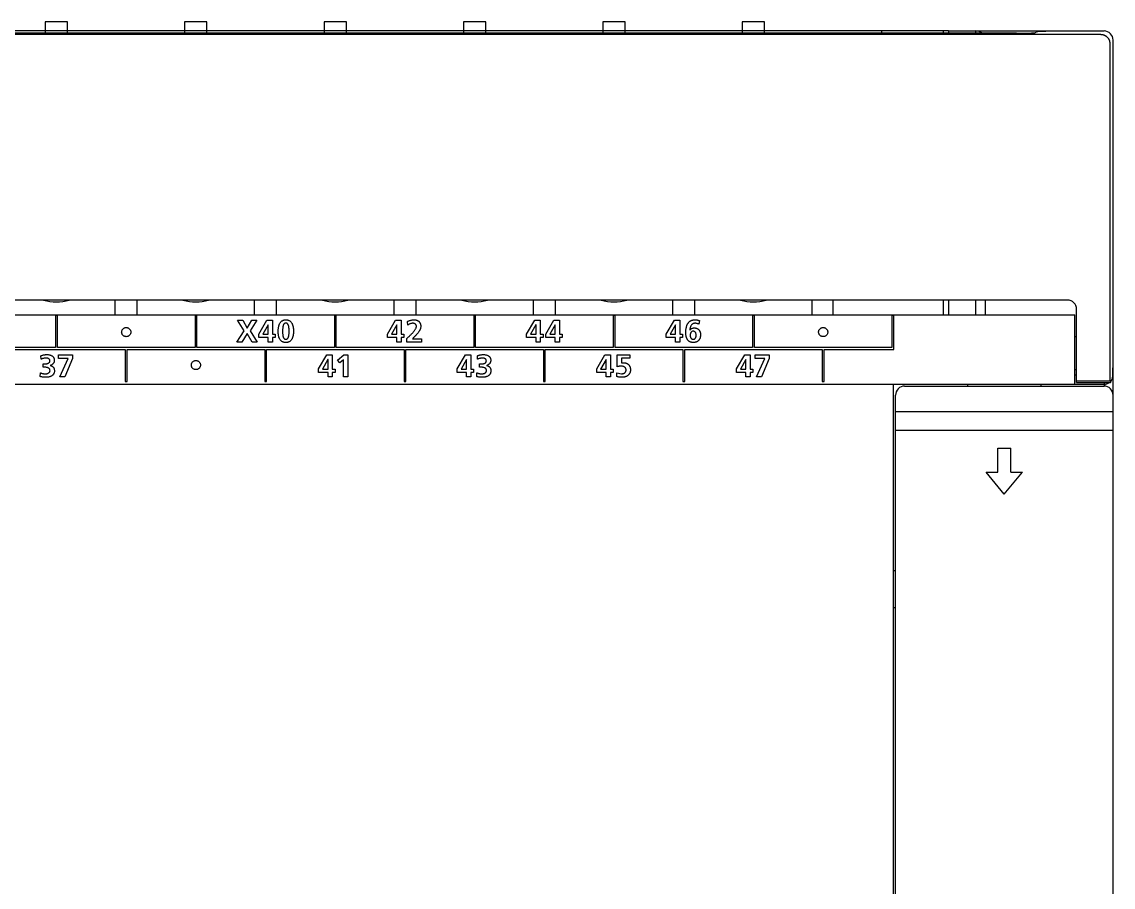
# Model space of a CAD drawing. Extents: x 147 to 432, y 261 to 358.
# Drawn here: x 372.7 to 432.4, y 308.7 to 356 of the extents above; entities that cross this region are included whole.
import ezdxf

# ---------------------------------------------------------------- set-up
doc = ezdxf.new("R2010")
doc.units = 0
doc.header["$MEASUREMENT"] = 0
doc.layers.get('0').update_dxf_attribs({"linetype": 'CONTINUOUS'})

msp = doc.modelspace()

# ---------------------------------------------------------------- linework, layer by layer
at = {"color": 7, "linetype": 'Continuous'}
for p, q in [((374.02553, 355.97723), (374.02553, 355.35939)), ((381.64553, 355.97723), (381.64553, 355.35939)), ((389.26553, 355.97723), (389.26553, 355.35939)), ((396.88553, 355.97723), (396.88553, 355.35939)), ((404.50553, 355.97723), (404.50553, 355.35939)), ((412.12553, 355.97723), (412.12553, 355.35939)), ((427.12073, 355.35939), (188.24033, 355.35939)), ((423.40552, 355.47723), (291.87553, 355.47723)), ((423.40553, 355.47723), (429.25447, 355.47723)), ((424.90553, 355.35939), (424.90553, 355.47723)), ((427.1207, 355.35938), (427.651636, 355.363395)), ((427.651636, 355.363395), (427.939155, 355.370537)), ((428.11936, 355.38421), (428.25586, 355.45242)), ((428.436065, 355.466086), (428.723584, 355.473231)), ((428.723584, 355.473231), (429.25447, 355.47726)), ((432.40553, 282.85494), (432.40553, 354.9774)), ((377.83553, 340.7772), (377.83553, 339.97721)), ((379.05553, 339.97721), (379.05553, 340.7772)), ((385.45553, 340.7772), (385.45553, 339.97721)), ((386.67553, 339.97721), (386.67553, 340.7772)), ((393.07553, 340.7772), (393.07553, 339.97721)), ((394.29553, 339.97721), (394.29553, 340.7772)), ((400.69553, 340.7772), (400.69553, 339.97721)), ((401.91553, 339.97721), (401.91553, 340.7772)), ((408.31553, 340.7772), (408.31553, 339.97721)), ((409.53553, 339.97721), (409.53553, 340.7772)), ((415.93553, 340.7772), (415.93553, 339.97721)), ((417.10553, 339.97721), (417.10553, 340.7772)), ((423.10553, 340.7772), (423.10553, 339.97721)), ((423.40553, 340.77723), (423.40553, 339.97723)), ((424.90553, 339.97723), (424.90553, 340.77723)), ((425.40553, 340.77723), (425.40553, 339.97723)), ((374.59351, 339.92695), (374.59351, 338.17684)), ((374.69342, 339.92695), (374.59351, 339.92695)), ((374.69342, 338.17684), (374.69342, 339.92695)), ((382.31328, 339.92695), (382.21337, 339.92695)), ((382.21337, 339.92695), (382.21337, 338.17667)), ((382.31328, 338.17667), (382.31328, 339.92695)), ((384.89986, 339.10202), (384.5426, 339.67718)), ((384.5426, 339.67718), (384.82062, 339.67718)), ((384.82062, 339.67718), (385.07142, 339.24964)), ((385.07142, 339.24964), (385.32739, 339.67718)), ((385.58474, 339.67718), (385.22439, 339.10202)), ((385.32739, 339.67718), (385.58474, 339.67718)), ((385.69774, 338.92167), (386.1456, 339.67718)), ((386.1456, 339.67718), (386.44464, 339.67718)), ((386.44464, 339.67718), (386.44464, 338.90617)), ((389.83323, 339.92695), (389.83323, 338.17667)), ((389.93314, 339.92695), (389.83323, 339.92695)), ((389.93314, 338.17667), (389.93314, 339.92695)), ((392.73263, 338.92167), (393.18049, 339.67718)), ((393.18049, 339.67718), (393.47952, 339.67718)), ((393.47952, 339.67718), (393.47952, 338.90617)), ((393.84195, 339.41277), (393.82334, 339.61189)), ((397.55266, 339.92695), (397.45275, 339.92695)), ((397.45275, 339.92695), (397.45275, 338.17667)), ((397.55266, 338.17667), (397.55266, 339.92695)), ((400.33836, 338.92167), (400.78657, 339.67718)), ((400.78657, 339.67718), (401.08526, 339.67718)), ((401.08526, 339.67718), (401.08526, 338.90617)), ((401.38671, 338.92167), (401.83491, 339.67718)), ((401.83491, 339.67718), (402.1336, 339.67718)), ((402.1336, 339.67718), (402.1336, 338.90617)), ((405.07261, 339.92695), (405.07261, 338.1765)), ((405.17252, 339.92695), (405.07261, 339.92695)), ((405.17252, 338.1765), (405.17252, 339.92695)), ((407.96994, 338.92167), (408.41815, 339.67718)), ((408.41815, 339.67718), (408.71684, 339.67718)), ((408.71684, 339.67718), (408.71684, 338.90617)), ((409.78895, 339.65496), (409.75794, 339.46083)), ((412.69282, 339.92695), (412.69282, 338.1765)), ((412.79273, 339.92695), (412.69282, 339.92695)), ((412.79273, 338.1765), (412.79273, 339.92695)), ((420.31268, 339.92695), (420.31268, 338.1765)), ((420.41259, 339.92695), (420.31268, 339.92695)), ((420.41259, 338.07659), (420.41259, 339.92695)), ((384.50643, 338.47863), (384.89986, 339.10202)), ((385.05764, 338.94579), (384.7779, 338.47863)), ((385.33428, 338.47863), (385.05764, 338.94579)), ((385.22439, 339.10202), (385.61747, 338.47863)), ((385.69774, 338.72754), (385.69774, 338.92167)), ((386.21106, 339.42655), (385.91409, 338.90617)), ((385.91409, 338.90617), (386.21451, 338.90617)), ((386.21451, 339.42655), (386.21106, 339.42655)), ((386.21451, 338.90617), (386.21451, 339.42655)), ((386.44464, 338.90617), (386.59726, 338.90617)), ((386.59726, 338.90617), (386.59726, 338.72754)), ((392.73263, 338.72754), (392.73263, 338.92167)), ((393.24595, 339.42655), (392.94898, 338.90617)), ((392.94898, 338.90617), (393.24939, 338.90617)), ((393.24939, 339.42655), (393.24595, 339.42655)), ((393.24939, 338.90617), (393.24939, 339.42655)), ((393.47952, 338.90617), (393.63214, 338.90617)), ((393.63214, 338.90617), (393.63214, 338.72754)), ((400.33836, 338.72754), (400.33836, 338.92167)), ((400.85168, 339.42655), (400.55472, 338.90617)), ((400.55472, 338.90617), (400.85513, 338.90617)), ((400.85513, 339.42655), (400.85168, 339.42655)), ((400.85513, 338.90617), (400.85513, 339.42655)), ((401.08526, 338.90617), (401.23822, 338.90617)), ((401.23822, 338.90617), (401.23822, 338.72754)), ((401.38671, 338.72754), (401.38671, 338.92167)), ((401.90003, 339.42655), (401.60306, 338.90617)), ((401.60306, 338.90617), (401.90347, 338.90617)), ((401.90347, 339.42655), (401.90003, 339.42655)), ((401.90347, 338.90617), (401.90347, 339.42655)), ((402.1336, 338.90617), (402.28622, 338.90617)), ((402.28622, 338.90617), (402.28622, 338.72754)), ((407.96994, 338.72754), (407.96994, 338.92167)), ((408.48326, 339.42655), (408.18629, 338.90617)), ((408.18629, 338.90617), (408.4867, 338.90617)), ((408.4867, 339.42655), (408.48326, 339.42655)), ((408.4867, 338.90617), (408.4867, 339.42655)), ((408.71684, 338.90617), (408.86945, 338.90617)), ((408.86945, 338.90617), (408.86945, 338.72754)), ((384.7779, 338.47863), (384.50643, 338.47863)), ((385.61747, 338.47863), (385.33428, 338.47863)), ((386.21451, 338.72754), (385.69774, 338.72754)), ((386.21451, 338.47863), (386.21451, 338.72754)), ((386.44464, 338.47863), (386.21451, 338.47863)), ((386.44464, 338.72754), (386.44464, 338.47863)), ((386.59726, 338.72754), (386.44464, 338.72754)), ((393.24939, 338.72754), (392.73263, 338.72754)), ((393.24939, 338.47863), (393.24939, 338.72754)), ((393.47952, 338.47863), (393.24939, 338.47863)), ((393.47952, 338.72754), (393.47952, 338.47863)), ((393.63214, 338.72754), (393.47952, 338.72754)), ((393.79578, 338.47863), (393.79578, 338.67948)), ((394.59263, 338.47863), (393.79578, 338.47863)), ((394.10309, 338.66759), (394.59263, 338.66759)), ((394.59263, 338.66759), (394.59263, 338.47863)), ((400.85513, 338.72754), (400.33836, 338.72754)), ((400.85513, 338.47863), (400.85513, 338.72754)), ((401.08526, 338.47863), (400.85513, 338.47863)), ((401.23822, 338.72754), (401.08526, 338.72754)), ((401.08526, 338.72754), (401.08526, 338.47863)), ((401.90347, 338.72754), (401.38671, 338.72754)), ((401.90347, 338.47863), (401.90347, 338.72754)), ((402.1336, 338.47863), (401.90347, 338.47863)), ((402.1336, 338.72754), (402.1336, 338.47863)), ((402.28622, 338.72754), (402.1336, 338.72754)), ((408.4867, 338.72754), (407.96994, 338.72754)), ((408.4867, 338.47863), (408.4867, 338.72754)), ((408.71684, 338.47863), (408.4867, 338.47863)), ((408.86945, 338.72754), (408.71684, 338.72754)), ((408.71684, 338.72754), (408.71684, 338.47863)), ((374.59351, 338.17684), (367.07321, 338.17684)), ((370.88314, 338.07693), (378.4031, 338.07676)), ((373.80527, 337.54501), (373.79149, 337.73742)), ((382.21337, 338.17667), (374.69342, 338.17684)), ((374.74303, 337.58807), (374.74303, 337.77686)), ((374.74303, 337.77686), (375.51576, 337.77686)), ((375.51576, 337.77686), (375.51576, 337.57774)), ((378.4031, 338.07676), (378.4031, 336.32682)), ((378.503, 336.32682), (378.503, 338.07676)), ((378.503, 338.07676), (386.02296, 338.07676)), ((389.83323, 338.17667), (382.31328, 338.17667)), ((386.02296, 338.07676), (386.02296, 336.32682)), ((386.12287, 336.32682), (386.12287, 338.07676)), ((386.12287, 338.07676), (393.64282, 338.07676)), ((388.96748, 337.02136), (389.41569, 337.77686)), ((389.41569, 337.77686), (389.71438, 337.77686)), ((389.71438, 337.77686), (389.71438, 337.00585)), ((397.45275, 338.17667), (389.93314, 338.17667)), ((390.00618, 337.49523), (390.35654, 337.77686)), ((390.35654, 337.77686), (390.56945, 337.77686)), ((390.56945, 337.77686), (390.56945, 336.57832)), ((393.64282, 338.07676), (393.64282, 336.32682)), ((393.74273, 336.32682), (393.74273, 338.07676)), ((393.74273, 338.07676), (401.26268, 338.07676)), ((396.5429, 337.02136), (396.99111, 337.77686)), ((396.99111, 337.77686), (397.2898, 337.77686)), ((397.2898, 337.77686), (397.2898, 337.00585)), ((405.07261, 338.1765), (397.55266, 338.17667)), ((397.66359, 337.54501), (397.64981, 337.73742)), ((401.26268, 338.07676), (401.26268, 336.32682)), ((401.36259, 336.32682), (401.36259, 338.07676)), ((401.36259, 338.07676), (408.88255, 338.07659)), ((404.17103, 337.02136), (404.61924, 337.77686)), ((404.61924, 337.77686), (404.91793, 337.77686)), ((404.91793, 337.77686), (404.91793, 337.00585)), ((412.69282, 338.1765), (405.17252, 338.1765)), ((405.28724, 337.13298), (405.29896, 337.77686)), ((405.29896, 337.77686), (405.98763, 337.77686)), ((405.98763, 337.77686), (405.98763, 337.59824)), ((408.88255, 338.07659), (408.88255, 336.32682)), ((408.98245, 338.07659), (416.50241, 338.07659)), ((408.98245, 336.32682), (408.98245, 338.07659)), ((411.81604, 337.02136), (412.26425, 337.77686)), ((412.26425, 337.77686), (412.56294, 337.77686)), ((412.56294, 337.77686), (412.56294, 337.00585)), ((420.31268, 338.1765), (412.79273, 338.1765)), ((412.82752, 337.77686), (413.60026, 337.77686)), ((412.82752, 337.58807), (412.82752, 337.77686)), ((413.60026, 337.77686), (413.60026, 337.57774)), ((416.50241, 338.07659), (416.50241, 336.32682)), ((416.60232, 336.32682), (416.60232, 338.07659)), ((416.60232, 338.07659), (420.41259, 338.07659)), ((373.90484, 337.10369), (373.90484, 337.29266)), ((373.90484, 337.29266), (374.01473, 337.29266)), ((374.02162, 337.10369), (373.90484, 337.10369)), ((375.27392, 337.58807), (374.74303, 337.58807)), ((374.82916, 336.57832), (375.27392, 337.58807)), ((375.51576, 337.57774), (375.08995, 336.57832)), ((389.4808, 337.52623), (389.18383, 337.00585)), ((389.48425, 337.52623), (389.4808, 337.52623)), ((389.48425, 337.00585), (389.48425, 337.52623)), ((390.12641, 337.33899), (390.00618, 337.49523)), ((390.32898, 337.50384), (390.12641, 337.33899)), ((390.32898, 336.57832), (390.32898, 337.50384)), ((397.05622, 337.52623), (396.75925, 337.00585)), ((397.05967, 337.52623), (397.05622, 337.52623)), ((397.05967, 337.00585), (397.05967, 337.52623)), ((397.76316, 337.10369), (397.76316, 337.29266)), ((397.76316, 337.29266), (397.87305, 337.29266)), ((397.87994, 337.10369), (397.76316, 337.10369)), ((404.6847, 337.52623), (404.38739, 337.00585)), ((404.68814, 337.52623), (404.6847, 337.52623)), ((404.68814, 337.00585), (404.68814, 337.52623)), ((405.52564, 337.59824), (405.52048, 337.34244)), ((405.52048, 337.34244), (405.63038, 337.3545)), ((405.98763, 337.59824), (405.52564, 337.59824)), ((412.32936, 337.52623), (412.0324, 337.00585)), ((412.33281, 337.52623), (412.32936, 337.52623)), ((412.33281, 337.00585), (412.33281, 337.52623)), ((413.35807, 337.58807), (412.82752, 337.58807)), ((412.91331, 336.57832), (413.35807, 337.58807)), ((413.60026, 337.57774), (413.17445, 336.57832)), ((373.7536, 336.59726), (373.76738, 336.80156)), ((388.96748, 336.82722), (388.96748, 337.02136)), ((389.48425, 336.82722), (388.96748, 336.82722)), ((389.18383, 337.00585), (389.48425, 337.00585)), ((389.48425, 336.57832), (389.48425, 336.82722)), ((389.71438, 337.00585), (389.86734, 337.00585)), ((389.71438, 336.82722), (389.71438, 336.57832)), ((389.86734, 336.82722), (389.71438, 336.82722)), ((389.86734, 337.00585), (389.86734, 336.82722)), ((396.5429, 336.82722), (396.5429, 337.02136)), ((397.05967, 336.82722), (396.5429, 336.82722)), ((396.75925, 337.00585), (397.05967, 337.00585)), ((397.05967, 336.57832), (397.05967, 336.82722)), ((397.2898, 337.00585), (397.44276, 337.00585)), ((397.2898, 336.82722), (397.2898, 336.57832)), ((397.44276, 336.82722), (397.2898, 336.82722)), ((397.44276, 337.00585), (397.44276, 336.82722)), ((397.61226, 336.59726), (397.6257, 336.80156)), ((404.17103, 336.82722), (404.17103, 337.02136)), ((404.68814, 336.82722), (404.17103, 336.82722)), ((404.38739, 337.00585), (404.68814, 337.00585)), ((404.68814, 336.57832), (404.68814, 336.82722)), ((404.91793, 337.00585), (405.07089, 337.00585)), ((404.91793, 336.82722), (404.91793, 336.57832)), ((405.07089, 336.82722), (404.91793, 336.82722)), ((405.07089, 337.00585), (405.07089, 336.82722)), ((405.27002, 336.5921), (405.27519, 336.80673)), ((405.27519, 336.80673), (405.52048, 336.74661)), ((411.81604, 336.82722), (411.81604, 337.02136)), ((412.33281, 336.82722), (411.81604, 336.82722)), ((412.0324, 337.00585), (412.33281, 337.00585)), ((412.33281, 336.57832), (412.33281, 336.82722)), ((412.56294, 336.57832), (412.33281, 336.57832)), ((412.56294, 337.00585), (412.7159, 337.00585)), ((412.7159, 336.82722), (412.56294, 336.82722)), ((412.56294, 336.82722), (412.56294, 336.57832)), ((412.7159, 337.00585), (412.7159, 336.82722)), ((413.17445, 336.57832), (412.91331, 336.57832)), ((416.50241, 336.32682), (416.60232, 336.32682))]:
    msp.add_line(p, q, dxfattribs=at)
for points in [[(375.24553, 355.97723), (374.02553, 355.97723)], [(375.24553, 355.35939), (375.24553, 355.97723)], [(382.86553, 355.97723), (381.64553, 355.97723)], [(382.86553, 355.35939), (382.86553, 355.97723)], [(390.48553, 355.97723), (389.26553, 355.97723)], [(390.48553, 355.35939), (390.48553, 355.97723)], [(398.10553, 355.97723), (396.88553, 355.97723)], [(398.10553, 355.35939), (398.10553, 355.97723)], [(405.72553, 355.97723), (404.50553, 355.97723)], [(405.72553, 355.35939), (405.72553, 355.97723)], [(413.34553, 355.97723), (412.12553, 355.97723)], [(413.34553, 355.35939), (413.34553, 355.97723)], [(431.72205, 355.29359), (183.639, 355.29359)], [(419.74553, 355.47723), (419.74553, 355.35938)], [(423.10553, 355.47723), (423.10553, 355.35938)], [(423.40553, 355.47723), (423.40553, 355.35939)], [(427.939155, 355.370537), (427.951211, 355.370989), (427.963267, 355.371466), (427.976111, 355.372), (427.988164, 355.372529), (428.000217, 355.373088), (428.012267, 355.373682), (428.023632, 355.374281), (428.035678, 355.374962), (428.047721, 355.375702), (428.059759, 355.376515), (428.071833, 355.377429), (428.083853, 355.378468), (428.096305, 355.379767), (428.108257, 355.381398), (428.11935, 355.38419)], [(428.25589, 355.45239), (428.268177, 355.455389), (428.280136, 355.456988), (428.292678, 355.458269), (428.3047, 355.459296), (428.31673, 355.460197), (428.329054, 355.46102), (428.341096, 355.461752), (428.353142, 355.462427), (428.36519, 355.463055), (428.376963, 355.46363), (428.389015, 355.464183), (428.401068, 355.464707), (428.413122, 355.465206), (428.425177, 355.46568), (428.436065, 355.466086)], [(429.25449, 355.47723), (431.9057, 355.47723)], [(431.72207, 355.29362), (431.74588, 355.29305), (431.757956, 355.292319), (431.77001, 355.29128), (431.782258, 355.289924), (431.79447, 355.28827), (431.80685, 355.286293), (431.81918, 355.28402), (431.83163, 355.28137), (431.84401, 355.27841), (431.856484, 355.275098), (431.86887, 355.27147), (431.881314, 355.267444), (431.89365, 355.2631), (431.906013, 355.258389), (431.91825, 355.25336), (431.930469, 355.247935), (431.94254, 355.24219), (431.954558, 355.236073), (431.96641, 355.22964), (431.978164, 355.222822), (431.98973, 355.21569), (432.001173, 355.208213), (432.01241, 355.20043), (432.023473, 355.192284), (432.03431, 355.18384), (432.044946, 355.175088), (432.05534, 355.16605), (432.065485, 355.156697), (432.07537, 355.14707), (432.084992, 355.13719), (432.09434, 355.12705), (432.103378, 355.116661), (432.11213, 355.10603), (432.120575, 355.095194), (432.12872, 355.08413), (432.136508, 355.072871), (432.14398, 355.0614), (432.151112, 355.049854), (432.15793, 355.03812), (432.164351, 355.02636), (432.17047, 355.01444), (432.176227, 355.002276), (432.18165, 354.98996), (432.186739, 354.977362), (432.19143, 354.96461), (432.195739, 354.952646), (432.19975, 354.94058), (432.203209, 354.929658), (432.20655, 354.9187), (432.209655, 354.904842), (432.21231, 354.89089), (432.215446, 354.869864), (432.21744, 354.8487), (432.220051, 354.821276), (432.2219, 354.79379)], [(432.22188, 354.79376), (432.22188, 336.68626)], [(429.90553, 340.77723), (185.45553, 340.77723)], [(430.40553, 336.27723), (430.40553, 340.27723)], [(185.05553, 339.97723), (430.30553, 339.97723)], [(409.75794, 339.46083), (409.735172, 339.470356), (409.712109, 339.479143), (409.688239, 339.487169), (409.664513, 339.493961), (409.640479, 339.499564), (409.616182, 339.503886), (409.591686, 339.506875), (409.567063, 339.50853), (409.542393, 339.508813), (409.517759, 339.507379), (409.493327, 339.503933), (409.469326, 339.498219), (409.446018, 339.490129), (409.423695, 339.479628), (409.402624, 339.466795), (409.38305, 339.45178), (409.365127, 339.434826), (409.348927, 339.416216), (409.334451, 339.396234), (409.321639, 339.375145), (409.310401, 339.353176), (409.300628, 339.330516), (409.29221, 339.307318), (409.285038, 339.283703), (409.279018, 339.259769), (409.274067, 339.235592), (409.270105, 339.211233), (409.267053, 339.186742), (409.264862, 339.162157), (409.26357, 339.13802)], [(430.30553, 336.17723), (430.30553, 339.97723)], [(378.70316, 339.02709), (378.701822, 339.000964), (378.697788, 338.975106), (378.691071, 338.949815), (378.681731, 338.92537), (378.669874, 338.902043), (378.655636, 338.880087), (378.63918, 338.859741), (378.620545, 338.841091), (378.600916, 338.825134), (378.579022, 338.810802), (378.556368, 338.799125), (378.532242, 338.789696), (378.507005, 338.782775), (378.480737, 338.778483), (378.454612, 338.776984), (378.428469, 338.778176), (378.402594, 338.782077), (378.377271, 338.788674), (378.352782, 338.797899), (378.329397, 338.809642), (378.307368, 338.823767), (378.28693, 338.840109), (378.268299, 338.858485), (378.251292, 338.879224), (378.236927, 338.901096), (378.225196, 338.923763), (378.215723, 338.947898), (378.208769, 338.973126), (378.204452, 338.999402), (378.202944, 339.025526), (378.204144, 339.051668), (378.20807, 339.07754), (378.21471, 339.102851), (378.223994, 339.127317), (378.235807, 339.150668), (378.250004, 339.17265), (378.266418, 339.19303), (378.284861, 339.211594), (378.305482, 339.228401), (378.327387, 339.242715), (378.350037, 339.254382), (378.374123, 339.263799), (378.399357, 339.270729), (378.42553, 339.27501), (378.451656, 339.276506), (378.477798, 339.275311), (378.503675, 339.27142), (378.529005, 339.264848), (378.553504, 339.255651), (378.576902, 339.243933), (378.598943, 339.229828), (378.619392, 339.213499), (378.638026, 339.195127), (378.655006, 339.174415), (378.669362, 339.152537), (378.681029, 339.129961), (378.690444, 339.105945), (378.697385, 339.080717), (378.701662, 339.054586), (378.703156, 339.028454)], [(416.80248, 339.02778), (416.801142, 339.001654), (416.797107, 338.975796), (416.79039, 338.950503), (416.78105, 338.926059), (416.769192, 338.902731), (416.754953, 338.880775), (416.738497, 338.860428), (416.71986, 338.841776), (416.70023, 338.825817), (416.678335, 338.811485), (416.65568, 338.799806), (416.631553, 338.790377), (416.606316, 338.783456), (416.580047, 338.779163), (416.553921, 338.777664), (416.527778, 338.778856), (416.501902, 338.782757), (416.476579, 338.789355), (416.452091, 338.798581), (416.428706, 338.810326), (416.406677, 338.824451), (416.386238, 338.840794), (416.367608, 338.859171), (416.350602, 338.87991), (416.336237, 338.901783), (416.324506, 338.924451), (416.315033, 338.948587), (416.308079, 338.973815), (416.303762, 339.000092), (416.302254, 339.026217), (416.303454, 339.052359), (416.30738, 339.078231), (416.314021, 339.103543), (416.323305, 339.128009), (416.335118, 339.15136), (416.349316, 339.173342), (416.365731, 339.193723), (416.384174, 339.212287), (416.404792, 339.229091), (416.426698, 339.243406), (416.449347, 339.255072), (416.473433, 339.264489), (416.498668, 339.271419), (416.52484, 339.2757), (416.550966, 339.277196), (416.577109, 339.276001), (416.602987, 339.27211), (416.628317, 339.265537), (416.652816, 339.25634), (416.676214, 339.244622), (416.698257, 339.230518), (416.718706, 339.214189), (416.737341, 339.195817), (416.754323, 339.175105), (416.76868, 339.153227), (416.780347, 339.130651), (416.789763, 339.106635), (416.796704, 339.081407), (416.800982, 339.055275), (416.802476, 339.029144)], [(374.01473, 337.29266), (374.035178, 337.29291), (374.055608, 337.293859), (374.075998, 337.295483), (374.096313, 337.297845), (374.11651, 337.301063), (374.136527, 337.305255), (374.156282, 337.310544), (374.175655, 337.31709), (374.194478, 337.325078), (374.212507, 337.334719), (374.229406, 337.346222), (374.244717, 337.359762), (374.257883, 337.375385), (374.268354, 337.392927), (374.275727, 337.411985), (374.279844, 337.43199), (374.281047, 337.452394), (374.279884, 337.472806), (374.276372, 337.492945), (374.269999, 337.51321), (374.260954, 337.531531), (374.249082, 337.54816), (374.2347, 337.562674), (374.218598, 337.57468), (374.200745, 337.584636), (374.181872, 337.592498), (374.162329, 337.59851), (374.142361, 337.602918), (374.122135, 337.605944), (374.101764, 337.607757), (374.081327, 337.608518), (374.060874, 337.608414), (374.040438, 337.607576), (374.020042, 337.606057), (373.99971, 337.60384), (373.979466, 337.600928), (373.959332, 337.597328), (373.939333, 337.593043), (373.919491, 337.588083), (373.899444, 337.58234), (373.879983, 337.576048), (373.860741, 337.569116), (373.841736, 337.561559), (373.822984, 337.553392), (373.80527, 337.54501)], [(382.51344, 337.22737), (382.512102, 337.201243), (382.508068, 337.175385), (382.50135, 337.150093), (382.49201, 337.125648), (382.480152, 337.10232), (382.465914, 337.080364), (382.449457, 337.060017), (382.430825, 337.041371), (382.411196, 337.025414), (382.389301, 337.011081), (382.366648, 336.999404), (382.342522, 336.989976), (382.317285, 336.983055), (382.291017, 336.978763), (382.264891, 336.977264), (382.238748, 336.978456), (382.212871, 336.982356), (382.187548, 336.988953), (382.163059, 336.998178), (382.139673, 337.009921), (382.117643, 337.024045), (382.097203, 337.040387), (382.078572, 337.058763), (382.061563, 337.079504), (382.047197, 337.101376), (382.035466, 337.124043), (382.025993, 337.148178), (382.019039, 337.173406), (382.014722, 337.199682), (382.013214, 337.225807), (382.014414, 337.25195), (382.01834, 337.277822), (382.02498, 337.303134), (382.034263, 337.327601), (382.046075, 337.350952), (382.060273, 337.372935), (382.076687, 337.393316), (382.09513, 337.411881), (382.115754, 337.42869), (382.13766, 337.443005), (382.160311, 337.454672), (382.184398, 337.464089), (382.209633, 337.471019), (382.235808, 337.4753), (382.261934, 337.476796), (382.288077, 337.475601), (382.313955, 337.47171), (382.339285, 337.465138), (382.363784, 337.45594), (382.387182, 337.444222), (382.409225, 337.430117), (382.429673, 337.413787), (382.448307, 337.395414), (382.465286, 337.374703), (382.479642, 337.352824), (382.491309, 337.330247), (382.500724, 337.30623), (382.507664, 337.281001), (382.511942, 337.254868), (382.513436, 337.228736)], [(397.87305, 337.29266), (397.893498, 337.29291), (397.913928, 337.293859), (397.934318, 337.295483), (397.954633, 337.297845), (397.97483, 337.301063), (397.994847, 337.305255), (398.014602, 337.310544), (398.033975, 337.31709), (398.052798, 337.325078), (398.070827, 337.334719), (398.087726, 337.346222), (398.103037, 337.359762), (398.116203, 337.375385), (398.126674, 337.392927), (398.134047, 337.411985), (398.138164, 337.43199), (398.139367, 337.452394), (398.138204, 337.472806), (398.134692, 337.492945), (398.128319, 337.51321), (398.119274, 337.531531), (398.107402, 337.54816), (398.09302, 337.562674), (398.076918, 337.57468), (398.059065, 337.584636), (398.040192, 337.592498), (398.020649, 337.59851), (398.000681, 337.602918), (397.980455, 337.605944), (397.960084, 337.607757), (397.939647, 337.608518), (397.919194, 337.608414), (397.898758, 337.607576), (397.878362, 337.606057), (397.85803, 337.60384), (397.837786, 337.600928), (397.817652, 337.597328), (397.797653, 337.593043), (397.777811, 337.588083), (397.757764, 337.58234), (397.738303, 337.576048), (397.719061, 337.569116), (397.700056, 337.561559), (397.681304, 337.553392), (397.66359, 337.54501)], [(405.52048, 336.74661), (405.542256, 336.74719), (405.563969, 336.749009), (405.58554, 336.752078), (405.606877, 336.756482), (405.627868, 336.762313), (405.648373, 336.76967), (405.668215, 336.77866), (405.687174, 336.789387), (405.704259, 336.801368), (405.720676, 336.815679), (405.735326, 336.831793), (405.74792, 336.849558), (405.758235, 336.868737), (405.76617, 336.889018), (405.77175, 336.910072), (405.775105, 336.931589), (405.776415, 336.953329), (405.775848, 336.975113), (405.773269, 336.996742), (405.768426, 337.017976), (405.761057, 337.038731), (405.751251, 337.058175), (405.739035, 337.076202), (405.724627, 337.092532), (405.708359, 337.107011), (405.69058, 337.119605), (405.67164, 337.130366), (405.651822, 337.139412), (405.631356, 337.146881), (405.611138, 337.152731), (405.589879, 337.1575), (405.568386, 337.161079), (405.546739, 337.163556), (405.524997, 337.165), (405.503214, 337.165525), (405.481425, 337.165269), (405.459652, 337.164394), (405.437915, 337.162884), (405.416233, 337.160716), (405.394629, 337.157874), (405.373126, 337.154347), (405.351748, 337.150133), (405.330517, 337.145231), (405.309453, 337.139651), (405.288578, 337.133405)], [(375.08995, 336.57832), (374.82916, 336.57832)], [(389.71438, 336.57832), (389.48425, 336.57832)], [(390.56945, 336.57832), (390.32898, 336.57832)], [(397.2898, 336.57832), (397.05967, 336.57832)], [(404.91793, 336.57832), (404.68814, 336.57832)], [(430.30553, 336.98351), (430.30892, 336.98309), (430.310615, 336.982883), (430.31231, 336.98268), (430.314, 336.982483), (430.31569, 336.98229), (430.31738, 336.982103), (430.31907, 336.98192), (430.32076, 336.981738), (430.32245, 336.98156), (430.32414, 336.981383), (430.32583, 336.98121), (430.327515, 336.981043), (430.3292, 336.98088), (430.33088, 336.980723), (430.33256, 336.98057), (430.334245, 336.980418), (430.33593, 336.98027), (430.33761, 336.980123), (430.33929, 336.97998), (430.340965, 336.979843), (430.34264, 336.97971), (430.344315, 336.979578), (430.34599, 336.97945), (430.347665, 336.979328), (430.34934, 336.97921), (430.35101, 336.979093), (430.35268, 336.97898), (430.35435, 336.978873), (430.35602, 336.97877), (430.35769, 336.978668), (430.35936, 336.97857), (430.36102, 336.978478), (430.36268, 336.97839), (430.364345, 336.978298), (430.36601, 336.97821), (430.367675, 336.978133), (430.36934, 336.97806), (430.370995, 336.977988), (430.37265, 336.97792), (430.37429, 336.977853), (430.37593, 336.97779), (430.377595, 336.977728), (430.37926, 336.97767), (430.380965, 336.977618), (430.38267, 336.97757), (430.384265, 336.977523), (430.38586, 336.97748), (430.3873, 336.977445), (430.38874, 336.97741), (430.39059, 336.977378), (430.39244, 336.97735), (430.395275, 336.977319), (430.39811, 336.9773), (430.40182, 336.977271), (430.40553, 336.97725)], [(430.40553, 336.67723), (430.30553, 336.67723)], [(432.2219, 336.68623), (432.22226, 336.67225), (432.222444, 336.665335), (432.22263, 336.65842), (432.222814, 336.651575), (432.223, 336.64473), (432.223189, 336.637955), (432.22338, 336.63118), (432.223569, 336.624485), (432.22376, 336.61779), (432.223954, 336.61117), (432.22415, 336.60455), (432.224344, 336.59801), (432.22454, 336.59147), (432.224734, 336.58501), (432.22493, 336.57855), (432.225129, 336.57217), (432.22533, 336.56579), (432.225534, 336.559495), (432.22574, 336.5532), (432.225944, 336.546995), (432.22615, 336.54079), (432.226354, 336.534665), (432.22656, 336.52854), (432.226769, 336.52251), (432.22698, 336.51648), (432.227189, 336.510535), (432.2274, 336.50459), (432.227609, 336.498735), (432.22782, 336.49288), (432.228034, 336.48712), (432.22825, 336.48136), (432.228469, 336.4757), (432.22869, 336.47004), (432.228904, 336.464465), (432.22912, 336.45889), (432.229339, 336.453405), (432.22956, 336.44792), (432.229784, 336.44255), (432.23001, 336.43718), (432.230229, 336.43194), (432.23045, 336.4267), (432.230679, 336.421485), (432.23091, 336.41627), (432.231143, 336.41106), (432.23138, 336.40585), (432.231599, 336.40101), (432.23182, 336.39617), (432.23202, 336.39185), (432.23222, 336.38753), (432.232478, 336.382215), (432.23274, 336.3769), (432.233139, 336.36902), (432.23355, 336.36114), (432.234081, 336.351015), (432.23462, 336.34089)], [(432.25365, 336.27723), (432.36582, 336.50173)], [(432.38288, 336.67723), (432.40553, 336.67723)], [(249.95553, 336.17723), (431.90553, 336.17723)], [(378.4031, 336.32682), (378.503, 336.32682)], [(386.02296, 336.32682), (386.12287, 336.32682)], [(393.64282, 336.32682), (393.74273, 336.32682)], [(401.26268, 336.32682), (401.36259, 336.32682)], [(408.88255, 336.32682), (408.98245, 336.32682)], [(420.40553, 284.77723), (420.40553, 336.17723)], [(421.00553, 336.07723), (431.90553, 336.07723)], [(424.45553, 336.07723), (424.45553, 336.17723)], [(428.45553, 336.17723), (428.45553, 336.07723)], [(432.23459, 336.34091), (430.40553, 336.34091)], [(430.40553, 336.27723), (432.25365, 336.27723)], [(431.90553, 336.27723), (431.90553, 336.07725)], [(432.23459, 336.34091), (432.25365, 336.27723)], [(420.50553, 285.37723), (420.50553, 335.57723)], [(432.40553, 334.67723), (420.50553, 334.67723)], [(420.50553, 333.67723), (432.40553, 333.67723)], [(426.10553, 332.67723), (426.80553, 332.67723)], [(426.10553, 331.37723), (426.10553, 332.67723)], [(426.80553, 331.37723), (426.80553, 332.67723)], [(425.45553, 331.37723), (426.10553, 331.37723)], [(426.45553, 330.17723), (425.45553, 331.37723)], [(426.45553, 330.17723), (427.45553, 331.37723)], [(426.80553, 331.37723), (427.45553, 331.37723)], [(420.50553, 325.97723), (420.40553, 325.97723)], [(420.40553, 323.97723), (420.5055, 323.97723)]]:
    msp.add_lwpolyline(points, dxfattribs=at)
for points in [[(386.76124, 339.07446, -0.010967), (386.762297, 339.130795, -0.010507), (386.765766, 339.18704, -0.011945), (386.771737, 339.243072, -0.013796), (386.78058, 339.298719, -0.015836), (386.792702, 339.353744, -0.018691), (386.808573, 339.407803, -0.022171), (386.82879, 339.460386, -0.026651), (386.854027, 339.510741, -0.03186), (386.884951, 339.557806, -0.037151), (386.922061, 339.600149, -0.041882), (386.965362, 339.636108, -0.043129), (387.014126, 339.664218, -0.041294), (387.066961, 339.68365, -0.037371), (387.122177, 339.694543, -0.030621), (387.17839, 339.697851, -0.029999), (387.234637, 339.694549, -0.034995), (387.289944, 339.683996, -0.039635), (387.343068, 339.665343, -0.043167), (387.392334, 339.638124, -0.042634), (387.43624, 339.602902, -0.038547), (387.47385, 339.561008, -0.033452), (387.505049, 339.514128, -0.027826), (387.530301, 339.463778, -0.02304), (387.550318, 339.411119, -0.019121), (387.565852, 339.356961, -0.015897), (387.577567, 339.301847, -0.013551), (387.586024, 339.246118, -0.011605), (387.591679, 339.190052, -0.010035), (387.594905, 339.133794, -0.009036), (387.595988, 339.077453, -0.009086), (387.595069, 339.021109, -0.010358), (387.591962, 338.964845, -0.01186), (387.58636, 338.908775, -0.01372), (387.577912, 338.853065, -0.0161), (387.566163, 338.79796, -0.019308), (387.550555, 338.743826, -0.023181), (387.530431, 338.69121, -0.027976), (387.505047, 338.640931, -0.032958), (387.474248, 338.594849, -0.038495), (387.436601, 338.552988, -0.04258), (387.392681, 338.51779, -0.042885), (387.343418, 338.490565, -0.039735), (387.290309, 338.471885, -0.03517), (387.235018, 338.461352, -0.028863), (387.17881, 338.457965, -0.028099), (387.122526, 338.460777, -0.033587), (387.067061, 338.470481, -0.038616), (387.01357, 338.488068, -0.043412), (386.963707, 338.514175, -0.043405), (386.919096, 338.5485, -0.040306), (386.880895, 338.589848, -0.03529), (386.849353, 338.636494, -0.029267), (386.824065, 338.686823, -0.024131), (386.804272, 338.739565, -0.019709), (386.789151, 338.793839, -0.016172), (386.777956, 338.849062, -0.01361), (386.770055, 338.904853, -0.01125), (386.764938, 338.960969, -0.008908), (386.762081, 339.01725, -0.009375)], [(387.35552, 339.07446), (387.355482, 339.109447), (387.355049, 339.144431), (387.354092, 339.180047), (387.352389, 339.214991), (387.349733, 339.249876), (387.345908, 339.284651), (387.340632, 339.319234), (387.333526, 339.353485, 0.01955), (387.324109, 339.38717, 0.025884), (387.311683, 339.419856, 0.03627), (387.295335, 339.450749, 0.049743), (387.274002, 339.478413, 0.065178), (387.246911, 339.500413, 0.071153), (387.21496, 339.514326, 0.062178), (387.18044, 339.51919, 0.060838), (387.14564, 339.51578, 0.072547), (387.11373, 339.503548, 0.067174), (387.085862, 339.482557, 0.052783), (387.063854, 339.455446, 0.037866), (387.047009, 339.424814, 0.026871), (387.034238, 339.392256, 0.020218), (387.024566, 339.358643), (387.017269, 339.324429), (387.011837, 339.289869), (387.007881, 339.255108), (387.005181, 339.221219), (387.003353, 339.18628), (387.002292, 339.15131), (387.001818, 339.116326), (387.001713, 339.081339), (387.001729, 339.046352), (387.001995, 339.011366), (387.002767, 338.976388), (387.004255, 338.941433), (387.006667, 338.906531), (387.010232, 338.871728), (387.015123, 338.837782), (387.021907, 338.803466, 0.019354), (387.030991, 338.769689, 0.025816), (387.043077, 338.736876, 0.036285), (387.059092, 338.70581, 0.04985), (387.080137, 338.677928, 0.065917), (387.107027, 338.655685, 0.07224), (387.138902, 338.641601, 0.061819), (387.173407, 338.636637, 0.058139), (387.208241, 338.639727, 0.071752), (387.24178, 338.65193, 0.066199), (387.270081, 338.672337, 0.053579), (387.29264, 338.698987, 0.039232), (387.309968, 338.729346, 0.028071), (387.323087, 338.761763, 0.021133), (387.332977, 338.795313), (387.340387, 338.829501), (387.34585, 338.864056), (387.349777, 338.89882), (387.352473, 338.933703), (387.354177, 338.968648), (387.355092, 339.003622), (387.355497, 339.038607)]]:
    msp.add_lwpolyline(points, format="xyb", close=True, dxfattribs=at)
for points in [[(393.79578, 338.67948), (393.819134, 338.701469), (393.8426, 338.723339), (393.86618, 338.745085), (393.889775, 338.766815), (393.913282, 338.788641), (393.936661, 338.810603), (393.959901, 338.832713), (393.982982, 338.854988), (394.00588, 338.877452), (394.028568, 338.900127), (394.051017, 338.923038), (394.073198, 338.946209), (394.095079, 338.969664), (394.116625, 338.993427), (394.137787, 339.017533), (394.158512, 339.042014), (394.17874, 339.066906), (394.198386, 339.09226), (394.217343, 339.118132), (394.235498, 339.144576), (394.252673, 339.171667), (394.268641, 339.199482), (394.283127, 339.228077), (394.295647, 339.257571, 0.023684), (394.305608, 339.288059, 0.031281), (394.312206, 339.319493, 0.040722), (394.314229, 339.351477, 0.049157), (394.310492, 339.383284, 0.056075), (394.300187, 339.413591, 0.057804), (394.283269, 339.440761, 0.053465), (394.260749, 339.463517, 0.046186), (394.234157, 339.481375, 0.040365), (394.204004, 339.494797, 0.033762), (394.173123, 339.503383, 0.030925), (394.141393, 339.507944, 0.026973), (394.109342, 339.508781, 0.022044), (394.077358, 339.506479, 0.020391), (394.045679, 339.501497, 0.018942), (394.013621, 339.493827), (393.983039, 339.484169), (393.953122, 339.472609), (393.923902, 339.459385), (393.895381, 339.444712), (393.867546, 339.428775), (393.84195, 339.41277)], [(393.82334, 339.61189, -0.012743), (393.859277, 339.628991), (393.896037, 339.644244), (393.933511, 339.657648), (393.971599, 339.669192), (394.010208, 339.678853), (394.049247, 339.686594), (394.088199, 339.692318, -0.012994), (394.127819, 339.696089, -0.013416), (394.16758, 339.69777, -0.01483), (394.207372, 339.697214, -0.017163), (394.247046, 339.694117, -0.019745), (394.286383, 339.688108, -0.022311), (394.324608, 339.678928, -0.025963), (394.362219, 339.665958, -0.029414), (394.398162, 339.648911, -0.032757), (394.431704, 339.627534, -0.035222), (394.462038, 339.601815, -0.035413), (394.488096, 339.57246, -0.034965), (394.510033, 339.539288, -0.032674), (394.527295, 339.503453, -0.02948), (394.539986, 339.465751, -0.025181), (394.54847, 339.426885, -0.021563), (394.553334, 339.387391, -0.022166), (394.55474, 339.34748, -0.022831), (394.552564, 339.307746, -0.023847), (394.546697, 339.268391, -0.022393), (394.537169, 339.229767, -0.019217), (394.524461, 339.192054, -0.016814), (394.509081, 339.155348, -0.014771), (394.491415, 339.119685, -0.012901), (394.471805, 339.085054), (394.450554, 339.051401), (394.427931, 339.018655), (394.404145, 338.986743), (394.379383, 338.955581), (394.353795, 338.925094), (394.327514, 338.895201), (394.300655, 338.865827), (394.27322, 338.83679), (394.245495, 338.80823), (394.217458, 338.779978), (394.189193, 338.751954), (394.160809, 338.724049), (394.132386, 338.696185), (394.103903, 338.668381)], [(409.26702, 339.13458, -0.029752), (409.290821, 339.165481, -0.035109), (409.318351, 339.1931, -0.039686), (409.349695, 339.216287, -0.040537), (409.38384, 339.233868, -0.038498), (409.420892, 339.246008, -0.032945), (409.459308, 339.252734, -0.026655), (409.49887, 339.25481, -0.020608), (409.537856, 339.253351, -0.022004), (409.57658, 339.248582, -0.025066), (409.614685, 339.240211, -0.028358), (409.651671, 339.227818, -0.031186), (409.686921, 339.211123, -0.033483), (409.720011, 339.189832, -0.034167), (409.749643, 339.164479, -0.033965), (409.775549, 339.135328, -0.032261), (409.797383, 339.103011, -0.029706), (409.81505, 339.068236, -0.026854), (409.828674, 339.031683, -0.024284), (409.838704, 338.99314, -0.021525), (409.84504, 338.95464, -0.01863), (409.848243, 338.915757, -0.014868), (409.848841, 338.876738, -0.014328), (409.847193, 338.83775, -0.014726), (409.843286, 338.798922, -0.016854), (409.83695, 338.760419, -0.019336), (409.827846, 338.722477, -0.021792), (409.815659, 338.685414, -0.024358), (409.800109, 338.649633, -0.027118), (409.780969, 338.615643, -0.029209), (409.758126, 338.584025, -0.030845), (409.73165, 338.555384, -0.031224), (409.701834, 338.530239, -0.030226), (409.669148, 338.508956, -0.028612), (409.634185, 338.491661, -0.025967), (409.597543, 338.478275, -0.023261), (409.559756, 338.46856, -0.020361), (409.521265, 338.462172, -0.018138), (409.482407, 338.458754, -0.016218), (409.443394, 338.458011, -0.017624), (409.404408, 338.459856, -0.020687), (409.365692, 338.464676, -0.023651), (409.327555, 338.472909, -0.026593), (409.290439, 338.484922, -0.029261), (409.254903, 338.50101, -0.030679), (409.221544, 338.521228, -0.031357), (409.19097, 338.545442, -0.030114), (409.163509, 338.573302, -0.027993), (409.139553, 338.604087, -0.025042), (409.118983, 338.637239, -0.022083), (409.101627, 338.672181, -0.019096), (409.0872, 338.708438, -0.016584), (409.075391, 338.745629, -0.014236), (409.065893, 338.78348), (409.05842, 338.821782), (409.052728, 338.860391), (409.048593, 338.899198), (409.045826, 338.938127), (409.044261, 338.977122), (409.04378, 339.01607), (409.044301, 339.055094), (409.04587, 339.09409), (409.048596, 339.133474), (409.052498, 339.172305), (409.057775, 339.211591), (409.064356, 339.250058), (409.07243, 339.288238), (409.081915, 339.325299), (409.093332, 339.362616, -0.013591), (409.106665, 339.399289, -0.01507), (409.122073, 339.435141, -0.016751), (409.139728, 339.469938, -0.018463), (409.159787, 339.503406, -0.02027), (409.182374, 339.53522, -0.022128), (409.207573, 339.565005, -0.023354), (409.235375, 339.592378, -0.024714), (409.265671, 339.616955, -0.024818), (409.298259, 339.6384, -0.024595), (409.332806, 339.65653, -0.023919), (409.368946, 339.671207, -0.022348), (409.406295, 339.682486, -0.02094), (409.444485, 339.690496, -0.018758), (409.483197, 339.695448, -0.016513), (409.522167, 339.69766, -0.013927), (409.561192, 339.697481), (409.600158, 339.695341, -0.0132), (409.639554, 339.691136, -0.013339), (409.678083, 339.684938, -0.013363), (409.716225, 339.67669), (409.753877, 339.666432), (409.78895, 339.65496)], [(373.79149, 337.73742), (373.818527, 337.747448), (373.845911, 337.756487), (373.873593, 337.764567), (373.90153, 337.771715), (373.929369, 337.77789), (373.957704, 337.78325), (373.98619, 337.787738), (374.014798, 337.791368), (374.043501, 337.794154), (374.072273, 337.796098), (374.101088, 337.797241), (374.129924, 337.797519), (374.158749, 337.796713), (374.187697, 337.794655), (374.216335, 337.791292), (374.244785, 337.786589), (374.272962, 337.780463), (374.300758, 337.772799), (374.328037, 337.76346), (374.354622, 337.752302), (374.380286, 337.739168), (374.40475, 337.723916, -0.024724), (374.427673, 337.706439, -0.026654), (374.448677, 337.686698, -0.028509), (374.46738, 337.664769, -0.028861), (374.483436, 337.640833, -0.028841), (374.496632, 337.615209, -0.027321), (374.506855, 337.588263), (374.514096, 337.56087), (374.518755, 337.532424), (374.520924, 337.503675), (374.520889, 337.475636), (374.518617, 337.446894), (374.513787, 337.418476, -0.0264), (374.506139, 337.390683, -0.02829), (374.495503, 337.363894, -0.029197), (374.481849, 337.33851, -0.028989), (374.465331, 337.31489, -0.027413), (374.446258, 337.293278, -0.024873), (374.42503, 337.273775), (374.402069, 337.256342), (374.377758, 337.240841), (374.352414, 337.227093), (374.326309, 337.214843), (374.299614, 337.203936)], [(397.64981, 337.73742), (397.676857, 337.747451), (397.704252, 337.756494), (397.731944, 337.764575), (397.759893, 337.771725), (397.787695, 337.777891), (397.81604, 337.783253), (397.844537, 337.787742), (397.873156, 337.791372), (397.90187, 337.794159), (397.930653, 337.796101), (397.959479, 337.797243), (397.988325, 337.797519), (398.017161, 337.796709), (398.046032, 337.794655), (398.074682, 337.791292), (398.103143, 337.786591), (398.131331, 337.780469), (398.15914, 337.77281), (398.186433, 337.763477), (398.213034, 337.752328), (398.238716, 337.739205), (398.2632, 337.723966, -0.024694), (398.286147, 337.706503, -0.026634), (398.307179, 337.686775, -0.028499), (398.325912, 337.664857, -0.028871), (398.341999, 337.640929, -0.028864), (398.355225, 337.615308, -0.027359), (398.365474, 337.588361, -0.024944), (398.372756, 337.56087), (398.377424, 337.532415), (398.379595, 337.503655), (398.379558, 337.475631), (398.377276, 337.446879), (398.372428, 337.418452, -0.026464), (398.364753, 337.390656, -0.028333), (398.354084, 337.363868, -0.029211), (398.340394, 337.338491, -0.028973), (398.323842, 337.314882, -0.027372), (398.304738, 337.293283, -0.02482), (398.283485, 337.273791), (398.260503, 337.256367), (398.236176, 337.240871), (398.210819, 337.227124), (398.184703, 337.214872), (398.157999, 337.203961)], [(432.3658, 336.50173, 0.056164), (432.372657, 336.536504), (432.376178, 336.571866), (432.378837, 336.607306), (432.381032, 336.642778), (432.382928, 336.678267), (432.384584, 336.713228), (432.3861, 336.748735), (432.387484, 336.784248), (432.388757, 336.819765), (432.389938, 336.855285), (432.391039, 336.890808), (432.39207, 336.926332), (432.393038, 336.961859), (432.39395, 336.997387), (432.39481, 337.032916), (432.395623, 337.068446), (432.396391, 337.103978), (432.397117, 337.13951), (432.397803, 337.175043), (432.398452, 337.210577), (432.399065, 337.246111), (432.399643, 337.281646), (432.400188, 337.317182), (432.400701, 337.352718), (432.401183, 337.388254), (432.401635, 337.423791), (432.402059, 337.459328), (432.402455, 337.494866), (432.402824, 337.530403), (432.403167, 337.565941), (432.403484, 337.60148), (432.403777, 337.637018), (432.404045, 337.672557), (432.40429, 337.708096), (432.404512, 337.743635), (432.404711, 337.779174), (432.404888, 337.814713), (432.405043, 337.850252), (432.405177, 337.885792), (432.40529, 337.921331), (432.405382, 337.956871), (432.405454, 337.99241), (432.405506, 338.02795), (432.405538, 338.06349), (432.40555, 338.09957)], [(374.29827, 337.19998, -0.026699), (374.328355, 337.194454, -0.026566), (374.357701, 337.185773, -0.029898), (374.385878, 337.173852, -0.031877), (374.41236, 337.158536, -0.032831), (374.436636, 337.13992, -0.032902), (374.458258, 337.11828, -0.031747), (374.476911, 337.094032, -0.029788), (374.492447, 337.067674, -0.027508), (374.504864, 337.039709, -0.025144), (374.514274, 337.010592, -0.022851), (374.520855, 336.980704), (374.524789, 336.950354), (374.526294, 336.919791), (374.52563, 336.889195), (374.522731, 336.858727), (374.517396, 336.828592, -0.022831), (374.50944, 336.799035, -0.024818), (374.498712, 336.770375, -0.026072), (374.485112, 336.742964, -0.02641), (374.468717, 336.717126, -0.026409), (374.449679, 336.693171, -0.025122), (374.428276, 336.671298, -0.023814), (374.404835, 336.651626, -0.021787), (374.379698, 336.634168), (374.353194, 336.618862), (374.325608, 336.605604), (374.29718, 336.594257), (374.268106, 336.584684), (374.238542, 336.576749), (374.208613, 336.570329), (374.178416, 336.565308), (374.14803, 336.561601), (374.117517, 336.559153), (374.086931, 336.557887), (374.056319, 336.557695), (374.025714, 336.558378), (373.995132, 336.559749), (373.964589, 336.561807), (373.934098, 336.564538), (373.903677, 336.567954), (373.872847, 336.572159), (373.84263, 336.577068), (373.812564, 336.582824), (373.782699, 336.589542), (373.7536, 336.59726)], [(373.76738, 336.80156), (373.787707, 336.793814), (373.808208, 336.786543), (373.828117, 336.780013), (373.848952, 336.773761), (373.869651, 336.768152), (373.890799, 336.763058), (373.912088, 336.758595), (373.933702, 336.754763), (373.955232, 336.751659), (373.977676, 336.749199), (373.999369, 336.747594), (374.021103, 336.746712), (374.042854, 336.746774), (374.064946, 336.748078), (374.086541, 336.750664), (374.108855, 336.75466), (374.130012, 336.759705), (374.150834, 336.765988), (374.171212, 336.773587), (374.190998, 336.782612), (374.209989, 336.793207), (374.227897, 336.805537), (374.244337, 336.819764), (374.258785, 336.835999), (374.270663, 336.854194, 0.042893), (374.279394, 336.874103, 0.044502), (374.284482, 336.895208), (374.28621, 336.91662), (374.285371, 336.938351), (374.282205, 336.959863), (374.276713, 336.980904), (374.268527, 337.001036), (374.25797, 337.019093), (374.244358, 337.036037), (374.228928, 337.050407), (374.211279, 337.062933), (374.192187, 337.073337), (374.172141, 337.081765), (374.151449, 337.088459), (374.130331, 337.093664), (374.108936, 337.097583), (374.087369, 337.100397), (374.0662, 337.102252), (374.044474, 337.103375), (374.022724, 337.103696)], [(398.15659, 337.19998, -0.026661), (398.186678, 337.194454, -0.02653), (398.216029, 337.185777, -0.029831), (398.244213, 337.173865, -0.031794), (398.270708, 337.158565, -0.032745), (398.295006, 337.139972, -0.03283), (398.316659, 337.118359, -0.031702), (398.335352, 337.094138, -0.029777), (398.350934, 337.067803, -0.027531), (398.363399, 337.039856, -0.025193), (398.372854, 337.010751, -0.022918), (398.379473, 336.980868), (398.383438, 336.950519), (398.384962, 336.919954), (398.384309, 336.889355), (398.381418, 336.858883), (398.376087, 336.828744, -0.022841), (398.368135, 336.799182, -0.024827), (398.357409, 336.770519, -0.026085), (398.343809, 336.743104, -0.02641), (398.327414, 336.717263, -0.026409), (398.308374, 336.693305, -0.025114), (398.28697, 336.671428, -0.023804), (398.263529, 336.651752, -0.021775), (398.238392, 336.634289), (398.211888, 336.618976), (398.184302, 336.60571), (398.155874, 336.594354), (398.126801, 336.58477), (398.097237, 336.576824), (398.067307, 336.570391), (398.03711, 336.565357), (398.006722, 336.561637), (397.976206, 336.559175), (397.945618, 336.557896), (397.915003, 336.557692), (397.884395, 336.558366), (397.853809, 336.559729), (397.823262, 336.56178), (397.792768, 336.564505), (397.762343, 336.567917), (397.73124, 336.572159), (397.701022, 336.577075), (397.670955, 336.582844), (397.641092, 336.589584), (397.61226, 336.59726)], [(397.6257, 336.80156), (397.646027, 336.793814), (397.666528, 336.786543), (397.686437, 336.780013), (397.707272, 336.773761), (397.727971, 336.768152), (397.749119, 336.763058), (397.770408, 336.758595), (397.792022, 336.754763), (397.813552, 336.751659), (397.835996, 336.749199), (397.857689, 336.747594), (397.879423, 336.746712), (397.901174, 336.746774), (397.923266, 336.748078), (397.944861, 336.750664), (397.967175, 336.75466), (397.988332, 336.759705), (398.009154, 336.765988), (398.029532, 336.773587), (398.049318, 336.782612), (398.068309, 336.793207), (398.086217, 336.805537), (398.102657, 336.819764), (398.117105, 336.835999), (398.128983, 336.854194, 0.042893), (398.137714, 336.874103, 0.044502), (398.142802, 336.895208), (398.14453, 336.91662), (398.143691, 336.938351), (398.140525, 336.959863), (398.135033, 336.980904), (398.126847, 337.001036), (398.11629, 337.019093), (398.102678, 337.036037), (398.087248, 337.050407), (398.069599, 337.062933), (398.050507, 337.073337), (398.030461, 337.081765), (398.009769, 337.088459), (397.988651, 337.093664), (397.967256, 337.097583), (397.945689, 337.100397), (397.92452, 337.102252), (397.902794, 337.103375), (397.881044, 337.103696)], [(405.63038, 337.3545, -0.017458), (405.665988, 337.353325, -0.017257), (405.701437, 337.34969, -0.018739), (405.73653, 337.343521, -0.020435), (405.771031, 337.334626, -0.022428), (405.804836, 337.322745, -0.024401), (405.837195, 337.307843, -0.026382), (405.867871, 337.289733, -0.028202), (405.896391, 337.268393, -0.028979), (405.922285, 337.243932, -0.029321), (405.945145, 337.216619, -0.028206), (405.964724, 337.186861, -0.026652), (405.980912, 337.15513, -0.024473), (405.993782, 337.121908, -0.021929), (406.003506, 337.087639, -0.019011), (406.010398, 337.052681, -0.017121), (406.014771, 337.017317, -0.016321), (406.016772, 336.981741), (406.016519, 336.946859, -0.018731), (406.013831, 336.911325, -0.021447), (406.008284, 336.876135, -0.022031), (405.999701, 336.841557, -0.022769), (405.988061, 336.807882, -0.023789), (405.973343, 336.775438, -0.024391), (405.955565, 336.744566, -0.02476), (405.934844, 336.715586, -0.024551), (405.911367, 336.68879, -0.023754), (405.885966, 336.664904, -0.023318), (405.857832, 336.643045, -0.022355), (405.827821, 336.623846, -0.020966), (405.796258, 336.607314, -0.019637), (405.763458, 336.593397, -0.018141), (405.729699, 336.581994, -0.016746), (405.695228, 336.572972), (405.660248, 336.566183), (405.624923, 336.561474), (405.589392, 336.558686), (405.553767, 336.557662), (405.518133, 336.558216), (405.482542, 336.560054), (405.447024, 336.562989), (405.411601, 336.5669), (405.37588, 336.571787), (405.340705, 336.57752), (405.305694, 336.584182), (405.27002, 336.5921)]]:
    msp.add_lwpolyline(points, format="xyb", dxfattribs=at)
msp.add_lwpolyline([(409.28424, 338.8495), (409.284756, 338.829017), (409.286446, 338.808593), (409.289345, 338.788307), (409.29361, 338.768266), (409.299396, 338.74861), (409.306866, 338.729532), (409.316197, 338.711296), (409.327541, 338.694241), (409.340871, 338.67889), (409.356332, 338.665463), (409.373606, 338.654469), (409.392316, 338.646148), (409.412009, 338.640526), (409.43225, 338.637403), (409.452718, 338.636612), (409.473149, 338.638161), (409.493164, 338.642474), (409.512292, 338.649777), (409.530038, 338.659992), (409.545997, 338.67282), (409.559953, 338.687808), (409.571562, 338.703983), (409.58158, 338.721852), (409.589789, 338.740624), (409.596345, 338.760037), (409.601396, 338.779896), (409.605068, 338.800056), (409.60745, 338.82041), (409.608614, 338.840869), (409.608656, 338.861467), (409.607628, 338.881934), (409.605521, 338.902318), (409.602253, 338.922548), (409.597711, 338.94253), (409.591767, 338.96214), (409.584429, 338.980859), (409.575256, 338.999178), (409.564533, 339.015985), (409.551553, 339.031828), (409.536559, 339.045776), (409.519679, 339.057364), (409.501229, 339.066242), (409.48165, 339.072248), (409.461429, 339.075451), (409.440954, 339.076131), (409.420537, 339.074446), (409.400515, 339.070146), (409.381323, 339.063007), (409.363474, 339.052974), (409.347413, 339.040276), (409.333405, 339.025337), (409.321063, 339.007926), (409.311277, 338.989929), (409.303573, 338.971709), (409.296994, 338.951484), (409.29213, 338.931578), (409.288555, 338.9114), (409.286121, 338.891053), (409.284689, 338.870607)], close=True, dxfattribs=at)
for centre, radius, start, end in [((424.90553, 354.97723), 0.5, 49.84713, 90.000013), ((431.905286, 354.976986), 0.500244, 0.047376, 89.952624), ((374.63553, 343.17723), 2.5, 253.7398, 286.2602), ((382.25553, 343.17723), 2.5, 253.7398, 286.2602), ((389.87553, 343.17723), 2.5, 253.7398, 286.2602), ((397.49553, 343.17723), 2.5, 253.7398, 286.2602), ((405.11553, 343.17723), 2.5, 253.7398, 286.2602), ((412.73553, 343.17723), 2.5, 253.7398, 286.2602), ((429.90553, 340.27723), 0.5, 0, 90), ((430.405493, 337.977232), 0.799998, 89.997371, 97.178127), ((431.905522, 336.677238), 0.500008, 322.086865, 359.999111), ((421.00553, 335.57723), 0.5, 90, 180), ((431.90553, 336.67723), 0.5, 270, 306.869898), ((431.90553, 335.57723), 0.5, 0, 90)]:
    msp.add_arc(centre, radius, start, end, dxfattribs=at)

doc.saveas('drawing.dxf')
